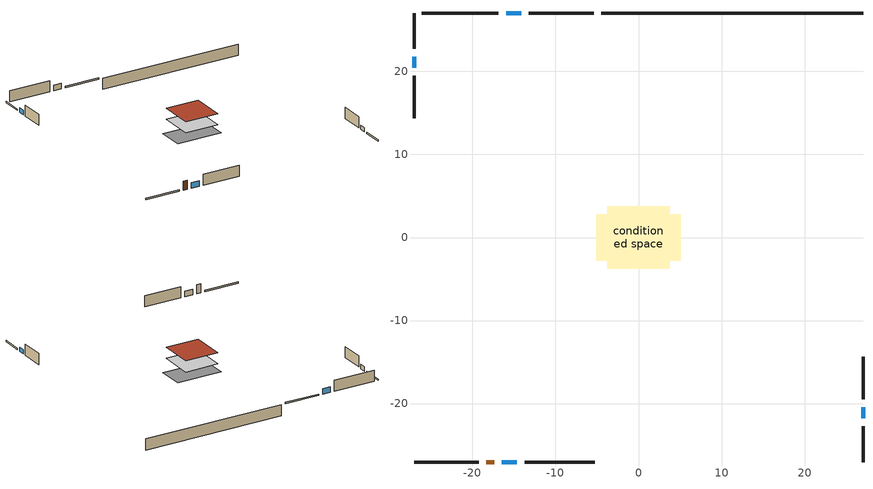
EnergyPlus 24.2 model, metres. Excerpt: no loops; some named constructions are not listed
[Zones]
conditioned space
 floor adiabatic (AdiabaticFloorConstruction): -3.78,-3.78 -3.78,3.78 3.78,3.78 3.78,-3.78 z0.3
 floor foundation (Slab1 construction): -5.06,-2.82 -5.06,2.82 5.06,2.82 5.06,-2.82 z-2.13
 wall outside (RimJoist1 construction): -5.41,27.04 -13.21,27.04 z0.3:0.61
 wall outside (RimJoist2 construction): 27.04,-27.04 27.04,-22.71 z0.3:0.61
 wall outside (RimJoist3 construction): -27.04,-27.04 -19.24,-27.04 z0.3:0.61
 wall outside (RimJoist4 construction): -27.04,27.04 -27.04,22.71 z0.3:0.61
 wall outside (AdiabaticWallConstruction 1): -18.31,-27.04 -17.39,-27.04 z0.3:2.34
 wall outside (AdiabaticWallConstruction): -14.14,27.04 -15.96,27.04 / -16.47,-27.04 -14.64,-27.04 z0.3:1.52; 27.04,-21.78 27.04,-20.43 / -27.04,21.78 -27.04,20.43 z0.3:1.22
 wall outside (Wall1 construction): -16.89,27.04 -26.11,27.04 z0.3:2.74
 wall outside (Wall2 construction): 27.04,-19.5 27.04,-14.38 z0.3:2.74
 wall outside (Wall3 construction): -13.72,-27.04 -5.25,-27.04 z0.3:2.74
 wall outside (Wall4 construction): -27.04,19.5 -27.04,14.38 z0.3:2.74
 wall foundation (FoundationWall1 construction): 27.04,27.04 -4.48,27.04 z-2.13:0.3
 window (WindowConstruction): -14.14,27.04 -15.96,27.04 z0.3:1.52
 window (WindowConstruction 1): 27.04,-21.78 27.04,-20.43 z0.3:1.22
 window (WindowConstruction 2): -16.47,-27.04 -14.64,-27.04 z0.3:1.52
 window (WindowConstruction 3): -27.04,21.78 -27.04,20.43 z0.3:1.22
 door (Door): -18.31,-27.04 -17.39,-27.04 z0.3:2.34
 ceiling adiabatic (AdiabaticFloorConstruction): 3.78,-3.78 3.78,3.78 -3.78,3.78 -3.78,-3.78 z0.3
 roof outside (Roof1 construction): -3.78,3.78 -3.78,-3.78 3.78,-3.78 3.78,3.78 z2.74
[Schedule:Day:Interval]
cooling season schedule day; cooling season schedule day 2; cooling season schedule default day; natural vent schedule default day: No, 24:00, 0
cooling season schedule day 1; natural vent schedule day: No, 24:00, 1
[Schedule:Week:Daily]
cooling season schedule Week Rule - Jan1-May26: cooling season schedule day, cooling season schedule day, cooling season schedule day, cooling season schedule day, cooling season schedule day, cooling season schedule day, cooling season schedule day, cooling season schedule default day, cooling season schedule default day, cooling season schedule default day, cooling season schedule default day, cooling season schedule default day
cooling season schedule Week Rule - May27-Jun2: cooling season schedule day, cooling season schedule day, cooling season schedule day, cooling season schedule day, cooling season schedule day, cooling season schedule day 1, cooling season schedule day 1, cooling season schedule default day, cooling season schedule default day, cooling season schedule default day, cooling season schedule default day, cooling season schedule default day
cooling season schedule Week Rule - Jun3-Sep29: cooling season schedule day 1, cooling season schedule day 1, cooling season schedule day 1, cooling season schedule day 1, cooling season schedule day 1, cooling season schedule day 1, cooling season schedule day 1, cooling season schedule default day, cooling season schedule default day, cooling season schedule default day, cooling season schedule default day, cooling season schedule default day
cooling season schedule Week Rule - Sep30-Oct6: cooling season schedule day 1, cooling season schedule day 2, cooling season schedule day 2, cooling season schedule day 2, cooling season schedule day 2, cooling season schedule day 2, cooling season schedule day 2, cooling season schedule default day, cooling season schedule default day, cooling season schedule default day, cooling season schedule default day, cooling season schedule default day
cooling season schedule Week Rule - Oct7-Dec31: cooling season schedule day 2, cooling season schedule day 2, cooling season schedule day 2, cooling season schedule day 2, cooling season schedule day 2, cooling season schedule day 2, cooling season schedule day 2, cooling season schedule default day, cooling season schedule default day, cooling season schedule default day, cooling season schedule default day, cooling season schedule default day
natural vent schedule Week Rule - Jan1-Jan6: natural vent schedule day, natural vent schedule day, natural vent schedule default day, natural vent schedule day, natural vent schedule default day, natural vent schedule day, natural vent schedule default day, natural vent schedule default day, natural vent schedule default day, natural vent schedule default day, natural vent schedule default day, natural vent schedule default day
natural vent schedule Week Rule - Jan7-Dec31: natural vent schedule default day, natural vent schedule day, natural vent schedule default day, natural vent schedule day, natural vent schedule default day, natural vent schedule day, natural vent schedule default day, natural vent schedule default day, natural vent schedule default day, natural vent schedule default day, natural vent schedule default day, natural vent schedule default day
[Schedule:Year]
cooling season schedule: cooling season schedule Week Rule - Jan1-May26, 1, 1, 5, 26, cooling season schedule Week Rule - May27-Jun2, 5, 27, 6, 2, cooling season schedule Week Rule - Jun3-Sep29, 6, 3, 9, 29, cooling season schedule Week Rule - Sep30-Oct6, 9, 30, 10, 6, cooling season schedule Week Rule - Oct7-Dec31, 10, 7, 12, 31
[Schedule:File]
hot_water_dishwasher: File=in.schedules.csv; Column Number=6; Rows to Skip at Top=1; Number of Hours of Data=8760; Column Separator=Comma; Interpolate to Timestep=Yes; Minutes per Item=15; Adjust Schedule for Daylight Savings=Yes
